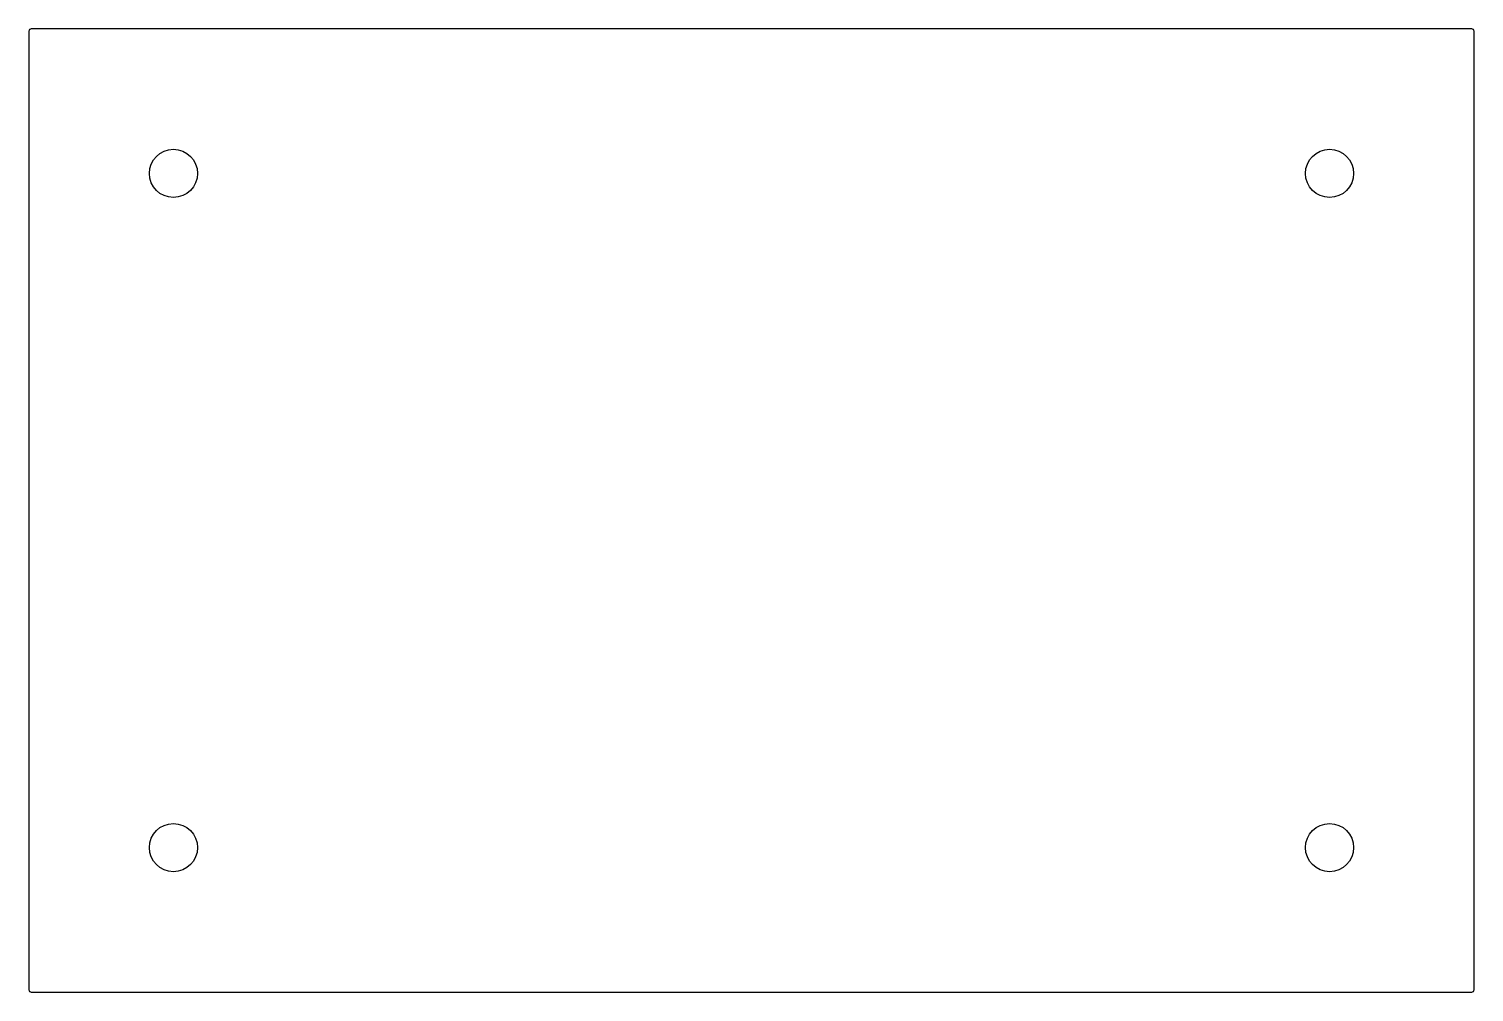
# Model space of a CAD drawing. Extents: x 0 to 300, y 0 to 200.
import ezdxf

# ---------------------------------------------------------------- set-up
doc = ezdxf.new("R2010")
doc.units = 0
doc.header["$MEASUREMENT"] = 0
doc.layers.get('0').update_dxf_attribs({"linetype": 'CONTINUOUS'})

msp = doc.modelspace()

# ---------------------------------------------------------------- linework, layer by layer
for p, q in [((0, 199.5), (0, 0.5)), ((299.5, 200), (0.5, 200)), ((300, 0.5), (300, 199.5)), ((0.5, 0), (299.5, 0))]:
    msp.add_line(p, q)
for centre in [(30, 170), (270, 170), (30, 30), (270, 30)]:
    msp.add_circle(centre, 5)
for centre, start, end in [((0.5, 199.5), 90, 180), ((299.5, 199.5), 0, 90), ((0.5, 0.5), 180, 270), ((299.5, 0.5), 270, 0)]:
    msp.add_arc(centre, 0.5, start, end)

doc.saveas('drawing.dxf')
